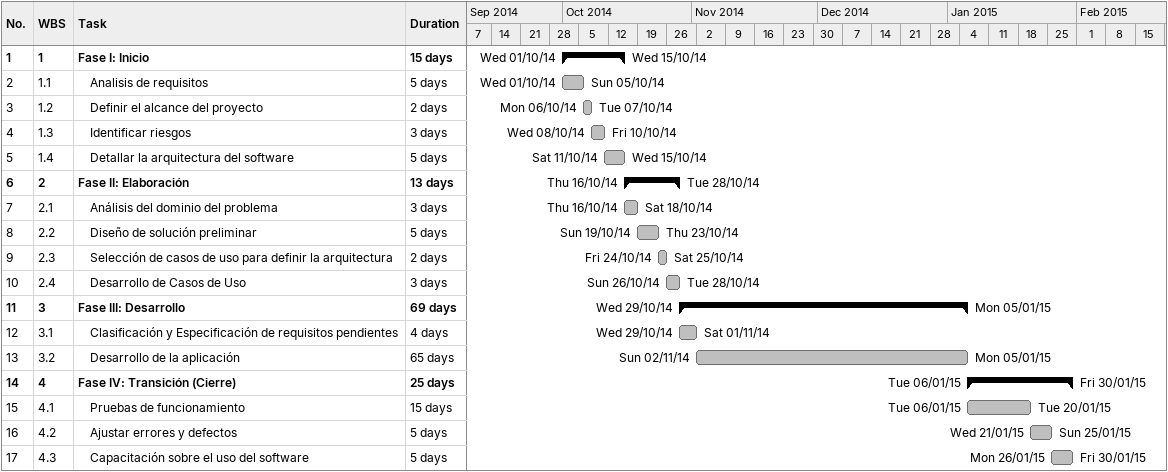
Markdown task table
| ID | WBS | Task | Duration | Start | Finish |
|---|---|---|---|---|---|
| 1 | 1 | **Fase I: Inicio** | 15d | 2014-10-01 | 2014-10-15 |
| 2 | 1.1 | Analisis de requisitos | 5d | 2014-10-01 | 2014-10-05 |
| 3 | 1.2 | Definir el alcance del proyecto | 2d | 2014-10-06 | 2014-10-07 |
| 4 | 1.3 | Identificar riesgos | 3d | 2014-10-08 | 2014-10-10 |
| 5 | 1.4 | Detallar la arquitectura del software | 5d | 2014-10-11 | 2014-10-15 |
| 6 | 2 | **Fase II: Elaboración** | 13d | 2014-10-16 | 2014-10-28 |
| 7 | 2.1 | Análisis del dominio del problema | 3d | 2014-10-16 | 2014-10-18 |
| 8 | 2.2 | Diseño de solución preliminar | 5d | 2014-10-19 | 2014-10-23 |
| 9 | 2.3 | Selección de casos de uso para definir la arquitectura | 2d | 2014-10-24 | 2014-10-25 |
| 10 | 2.4 | Desarrollo de Casos de Uso | 3d | 2014-10-26 | 2014-10-28 |
| 11 | 3 | **Fase III: Desarrollo** | 69d | 2014-10-29 | 2015-01-05 |
| 12 | 3.1 | Clasificación y Especificación de requisitos pendientes | 4d | 2014-10-29 | 2014-11-01 |
| 13 | 3.2 | Desarrollo de la aplicación | 65d | 2014-11-02 | 2015-01-05 |
| 14 | 4 | **Fase IV: Transición (Cierre)** | 25d | 2015-01-06 | 2015-01-30 |
| 15 | 4.1 | Pruebas de funcionamiento | 15d | 2015-01-06 | 2015-01-20 |
| 16 | 4.2 | Ajustar errores y defectos | 5d | 2015-01-21 | 2015-01-25 |
| 17 | 4.3 | Capacitación sobre el uso del software | 5d | 2015-01-26 | 2015-01-30 |
